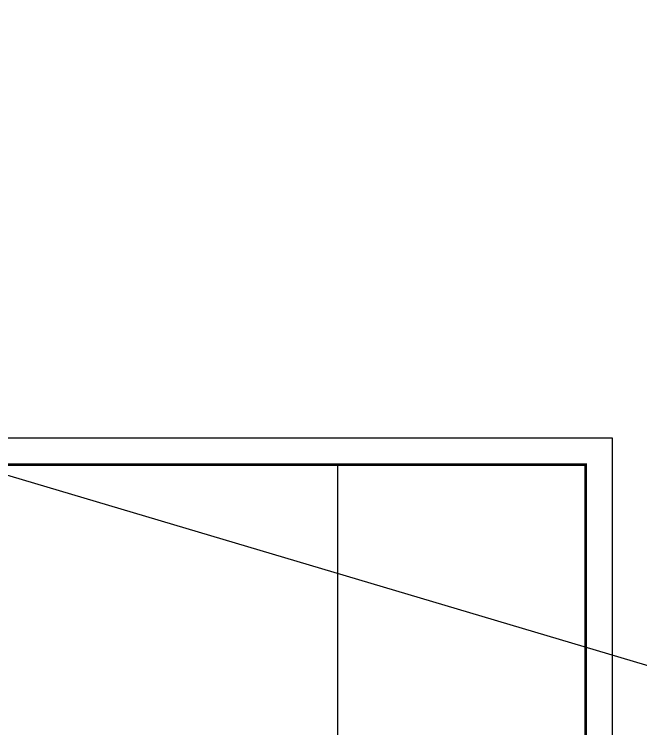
# Model space of a CAD drawing. Extents: x -1041549 to 749950, y -354245 to 17554.
# Drawn here: x -681906 to -658428, y -110616 to -83828 of the extents above; entities that cross this region are included whole.
import ezdxf

# ---------------------------------------------------------------- set-up
doc = ezdxf.new("R2010")
doc.units = 0
doc.header["$LTSCALE"] = 1000
doc.header["$MEASUREMENT"] = 0
for name, color, linetype in [('14', 1, 'Continuous'), ('PUB_TEXT', 7, 'Continuous'), ('PUB_TITLE', 4, 'Continuous')]:
    doc.layers.add(name, color=color, linetype=linetype)

# ---------------------------------------------------------------- blocks, each defined once
blk = doc.blocks.new('TUQ')
at = {"layer": '14'}
for q in [(-9300, 0), (0, 40000)]:
    blk.add_line((-9300, 40000), q, dxfattribs=at)

msp = doc.modelspace()

# ---------------------------------------------------------------- linework, layer by layer
at = {"layer": 'PUB_TEXT', "color": 2}
msp.add_line((-740242.4, -83828.1), (-631144.4, -116288.7), dxfattribs=at)
at = {"layer": 'PUB_TITLE'}
msp.add_lwpolyline([(-718888.5, -141716.3), (-659488.5, -141716.3), (-659488.5, -99716.3), (-718888.5, -99716.3)], close=True, dxfattribs=at)
at = {"layer": 'PUB_TITLE', "const_width": 100}
msp.add_lwpolyline([(-716388.5, -140716.3), (-660488.5, -140716.3), (-660488.5, -100716.3), (-716388.5, -100716.3)], close=True, dxfattribs=at)

# ---------------------------------------------------------------- block references
at = {"layer": '14'}
msp.add_blockref('TUQ', (-660488.5, -140716.3), dxfattribs=at)

doc.saveas('drawing.dxf')
